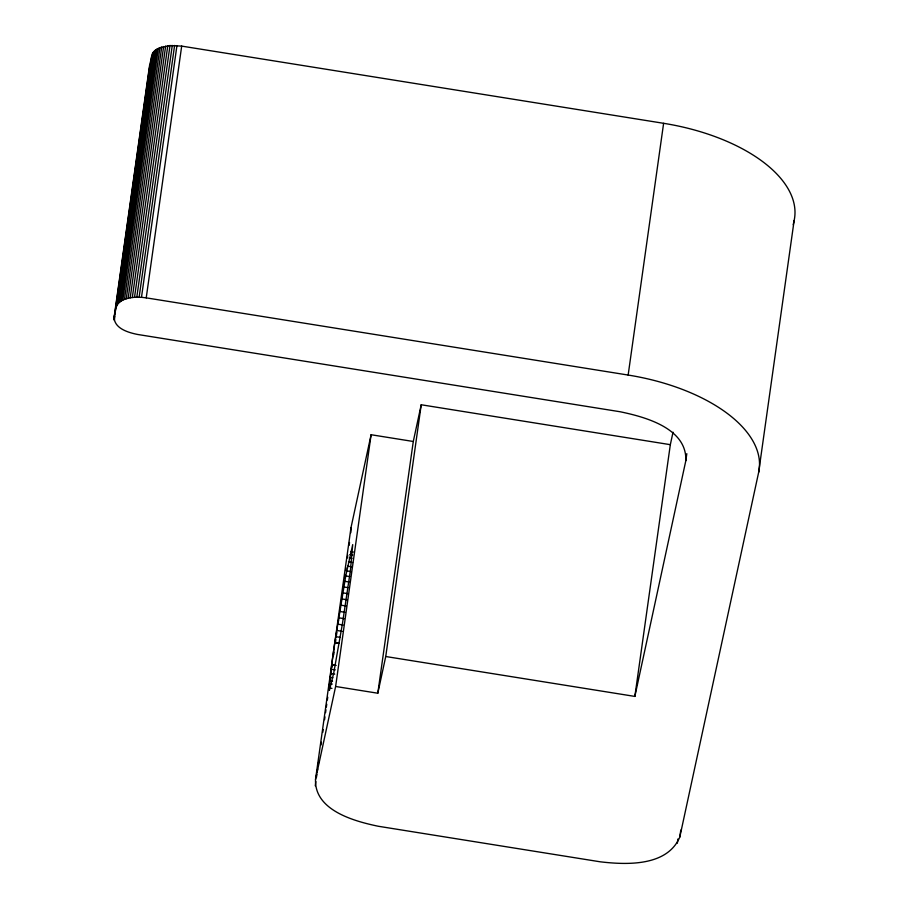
<?xml version="1.0" encoding="UTF-8"?>
<svg xmlns="http://www.w3.org/2000/svg" width="909" height="909" viewBox="0 0 909 909"><rect width="100%" height="100%" fill="white"/><g stroke="black" fill="none" stroke-linecap="round" stroke-linejoin="round"><path stroke-width="1.36" d="M329.183 687.931L329.422 690.329L333.717 673.069L342.477 623.483L350.419 570.375L352.715 544.605L345.75 575.942L334.785 642.686A73.788 2.363 -80.9 0 0 331.705 664.547L329.183 687.931L331.955 688.374M315.525 779.456L335.626 686.477L377.803 693.226L385.746 656.514L634.857 696.419L685.829 460.693C687.056 428.298 645.265 416.981 620.211 411.766L137.714 334.478C128.499 332.649 113.955 328.524 114.148 316.9L149.61 65.153L152.644 53.108L155.496 50.052L159.939 47.654L169.994 45.552L181.686 46.109L663.615 123.306A148.406 75.402 8 0 1 794.125 220.603L758.651 472.35L679.784 837.109C667.161 866.47 626.88 864.936 600.19 861.8L378.292 826.258C354.328 821.259 314.344 810.442 315.525 779.456L331.683 664.774L335.841 665.445M350.783 532.776L350.988 527.709L371.099 434.729L413.277 441.479L421.219 404.766L670.331 444.671L673.024 432.195M114.045 319.286L149.508 67.539M114.295 320.502L114.898 316.275M114.148 316.9L116.25 307.151L151.723 55.404M116.25 307.151L117.17 304.856L152.644 53.108M117.17 304.856L117.931 303.776L153.405 52.029M117.931 303.776L118.886 302.754L154.36 51.006M118.886 302.754L120.033 301.799L155.496 50.052M120.033 301.799L121.34 300.924L156.814 49.177M121.34 300.924L122.829 300.118L158.302 48.37M122.829 300.118L124.465 299.402L159.939 47.654M124.465 299.402L126.249 298.788L161.722 47.041M126.249 298.788L128.158 298.266L163.631 46.518M128.158 298.266L130.192 297.834L165.654 46.086M130.192 297.834L132.316 297.516L167.779 45.768M132.316 297.516L134.521 297.3L169.994 45.552M134.521 297.3L136.804 297.198L172.267 45.45M136.804 297.198L139.122 297.198L174.596 45.45M139.122 297.198L141.486 297.311L176.948 45.564M141.486 297.311L146.224 297.857L181.686 46.109M350.988 527.709L334.83 642.39L338.989 643.061M315.264 785.796L315.855 781.581M316.446 777.354L316.843 774.548M317.241 771.73L317.639 768.923M318.23 764.696L318.627 761.89M321.002 745.005L321.4 742.199M322.786 732.347L323.184 729.541M324.57 719.701L324.967 716.883M325.558 712.667L325.956 709.849M326.354 707.043L326.751 704.225M327.342 700.01L327.74 697.192M329.126 687.352L329.524 684.534M330.115 680.318L330.512 677.5M330.91 674.694L331.308 671.876M331.899 667.661L332.296 664.843M333.683 655.003L334.08 652.185M335.466 642.345L335.864 639.527M336.455 635.311L336.853 632.494M338.239 622.654L338.637 619.836M340.023 609.996L340.421 607.178M341.023 602.962L341.409 600.156M341.807 597.338L342.204 594.52M342.795 590.305L343.193 587.498M343.591 584.68L343.988 581.862M344.579 577.647L344.977 574.84M345.579 570.613L345.977 567.807M347.363 557.956L347.749 555.149M349.147 545.298L349.533 542.491M335.626 686.477L371.099 434.729M377.803 693.226L413.277 441.479M385.746 656.514L421.219 404.766M758.651 472.35A148.406 75.402 8 0 0 628.153 375.053L663.615 123.306M634.857 696.419L670.331 444.671M685.829 460.693L686.818 453.659M677.341 843.222L677.932 838.996M679.784 837.109L680.784 830.076M793.216 224.762L794.125 220.603M146.224 297.857L628.153 375.053M350.59 551.57L353.362 552.013M349.931 554.524L352.703 554.967M349.204 557.967L351.976 558.41M348.42 561.853L352.578 562.523M347.579 566.171L351.738 566.841M346.681 570.875L350.84 571.545M345.75 575.942L349.908 576.601M344.772 581.317L348.942 581.976M343.772 586.964L347.942 587.634M342.761 592.85L348.306 593.736M341.727 598.917L347.272 599.804M340.682 605.133L346.238 606.019M339.648 611.439L345.193 612.325M338.625 617.79L344.17 618.677M337.614 624.142L343.17 625.028M336.637 630.437L342.193 631.323M335.694 636.641L339.852 637.3M338.955 643.356L334.785 642.686L331.705 664.547L335.876 665.218M331.103 669.217L335.262 669.876M330.569 673.489L334.739 674.16M330.126 677.33L332.899 677.784M329.762 680.727L332.535 681.171M329.478 683.636L332.251 684.079"/></g></svg>
